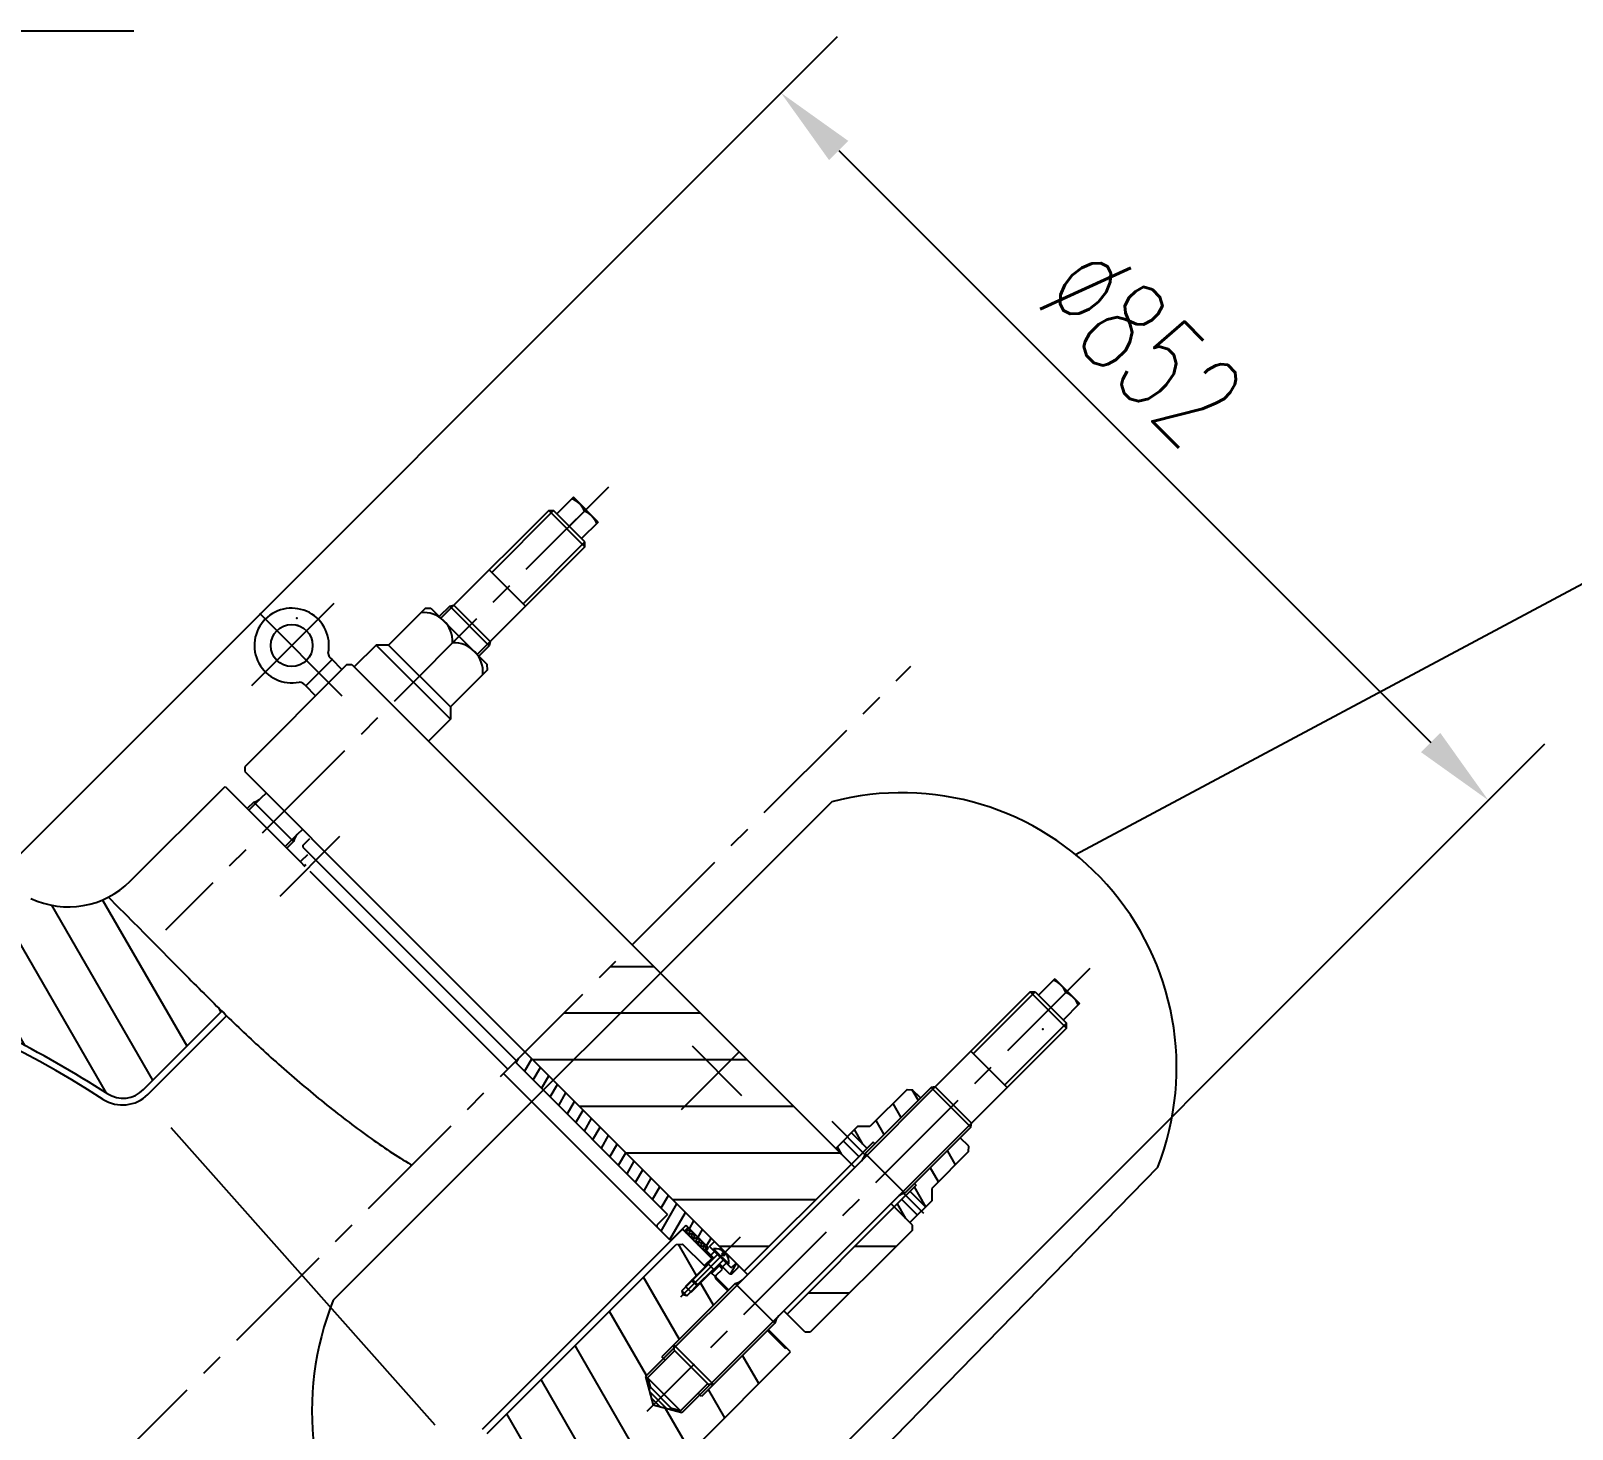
# Model space of a CAD drawing. Extents: x 2963 to 8481, y 2091 to 3069.
# Drawn here: x 3208.5 to 3274.6, y 2914.2 to 2974.1 of the extents above; entities that cross this region are included whole.
import ezdxf

# ---------------------------------------------------------------- set-up
doc = ezdxf.new("R2010")
doc.units = 0
doc.header["$LTSCALE"] = 20
doc.header["$MEASUREMENT"] = 0
doc.linetypes.add('CENTER', pattern=[2, 1.25, -0.25, 0.25, -0.25])
doc.layers.get('0').update_dxf_attribs({"linetype": 'CONTINUOUS'})
for name, color, linetype in [('中心线', 1, 'CENTER'), ('标注线', 3, 'CONTINUOUS'), ('粗实线', 7, 'CONTINUOUS'), ('细实线', 3, 'CONTINUOUS')]:
    doc.layers.add(name, color=color, linetype=linetype)
doc.styles.add('HZ', font='romans.shx', dxfattribs={"width": 0.667, "bigfont": 'hztxt.shx'})
doc.styles.get("Standard").update_dxf_attribs({"font": 'TXT.SHX'})
doc.dimstyles.get("Standard").update_dxf_attribs({"dimtxt": 0.18, "dimasz": 0.18, "dimexe": 0.18, "dimexo": 0.0625, "dimgap": 0.09, "dimtad": 0, "dimtih": 1, "dimtoh": 1, "dimdec": 4, "dimzin": 0, "dimdsep": 46, "dimtxsty": 'Standard', "dimcen": 0.09, "dimadec": 0, "dimazin": 0, "dimtfac": 1, "dimtdec": 4, "dimtofl": 0, "dimtmove": 0, "dimatfit": 3, "dimfxl": 0, "dimtolj": 1, "dimtzin": 0, "dimarcsym": 0})

# ---------------------------------------------------------------- blocks, each defined once
blk = doc.blocks.new('*X23')
at = {"color": 0}
for p, q in [((2579.277, 2928.562), (2574.523, 2936.795)), ((2581.267, 2929.114), (2576.935, 2936.618)), ((2582.731, 2930.578), (2579.11, 2936.851)), ((2575.792, 2930.597), (2573.031, 2935.379)), ((2572.569, 2932.18), (2571.539, 2933.963)), ((2584.195, 2932.042), (2584.107, 2932.195))]:
    blk.add_line(p, q, dxfattribs=at)
blk = doc.blocks.new('*X24')
at = {"color": 0}
for p, q in [((2604.575, 2920.744), (2603.804, 2922.079)), ((2603.849, 2918.002), (2602.309, 2920.669)), ((2605.313, 2919.466), (2604.756, 2920.43)), ((2602.436, 2916.448), (2600.845, 2919.205)), ((2603.448, 2910.696), (2599.38, 2917.741)), ((2607.254, 2916.104), (2606.555, 2917.314)), ((2603.206, 2907.115), (2597.916, 2916.277)), ((2605.79, 2914.64), (2605.091, 2915.85)), ((2601.77, 2905.602), (2596.452, 2914.813)), ((2604.333, 2913.164), (2603.252, 2915.035)), ((2600.371, 2904.025), (2595.258, 2912.881))]:
    blk.add_line(p, q, dxfattribs=at)
blk = doc.blocks.new('*X46')
at = {"color": 0}
for p, q in [((2614.097, 2928.251), (2613.832, 2928.711)), ((2613.365, 2927.518), (2613.016, 2928.124)), ((2612.633, 2926.786), (2612.284, 2927.392)), ((2611.718, 2926.371), (2611.358, 2926.996)), ((2610.821, 2925.925), (2610.626, 2926.264)), ((2615.689, 2925.494), (2615.34, 2926.099)), ((2614.957, 2924.762), (2614.608, 2925.367)), ((2614.419, 2923.693), (2613.927, 2924.545)), ((2613.553, 2923.193), (2613.195, 2923.813))]:
    blk.add_line(p, q, dxfattribs=at)
blk = doc.blocks.new('*X47')
at = {"color": 0}
for p, q in [((2604.129, 2922.586), (2604.559, 2922.471)), ((2604.14, 2922.713), (2604.382, 2922.648)), ((2604.15, 2922.566), (2604.207, 2922.78)), ((2604.252, 2922.464), (2604.319, 2922.712)), ((2604.354, 2922.362), (2604.421, 2922.61)), ((2604.456, 2922.26), (2604.523, 2922.508)), ((2604.306, 2922.41), (2604.736, 2922.295)), ((2604.483, 2922.233), (2604.913, 2922.118)), ((2604.558, 2922.158), (2604.625, 2922.406)), ((2604.66, 2922.055), (2604.727, 2922.304)), ((2604.66, 2922.056), (2605.065, 2921.948)), ((2604.762, 2921.953), (2604.829, 2922.202)), ((2604.836, 2921.879), (2604.963, 2921.845)), ((2604.864, 2921.851), (2604.931, 2922.1)), ((2605.003, 2921.886), (2605.033, 2921.997))]:
    blk.add_line(p, q, dxfattribs=at)
blk = doc.blocks.new('*X50')
at = {"color": 0}
for p, q in [((2600.896, 2934), (2602.746, 2934)), ((2598.896, 2932), (2604.746, 2932)), ((2597.554, 2930), (2606.746, 2930)), ((2599.554, 2928), (2608.746, 2928)), ((2601.554, 2926), (2610.746, 2926)), ((2603.554, 2924), (2609.705, 2924)), ((2605.554, 2922), (2607.705, 2922)), ((2611.382, 2922), (2613.15, 2922)), ((2609.382, 2920), (2611.15, 2920))]:
    blk.add_line(p, q, dxfattribs=at)
blk = doc.blocks.new('*X51')
at = {"color": 0}
for p, q in [((2596.842, 2929.863), (2596.956, 2930.059)), ((2597.208, 2929.497), (2597.519, 2930.035)), ((2597.574, 2929.131), (2597.885, 2929.669)), ((2597.94, 2928.765), (2598.251, 2929.303)), ((2598.306, 2928.399), (2598.617, 2928.937)), ((2598.672, 2928.033), (2598.983, 2928.571)), ((2599.038, 2927.667), (2599.349, 2928.205)), ((2599.404, 2927.301), (2599.715, 2927.839)), ((2599.771, 2926.935), (2600.081, 2927.473)), ((2600.137, 2926.569), (2600.447, 2927.107)), ((2600.503, 2926.203), (2600.813, 2926.741)), ((2600.869, 2925.837), (2601.179, 2926.374)), ((2601.235, 2925.471), (2601.545, 2926.008)), ((2601.601, 2925.104), (2601.911, 2925.642)), ((2601.967, 2924.738), (2602.277, 2925.276)), ((2602.333, 2924.372), (2602.643, 2924.91)), ((2602.699, 2924.006), (2603.009, 2924.544)), ((2603.065, 2923.64), (2603.375, 2924.178)), ((2603.068, 2922.647), (2603.741, 2923.812)), ((2603.434, 2922.281), (2604.107, 2923.446)), ((2604.282, 2922.749), (2604.473, 2923.08)), ((2604.648, 2922.383), (2604.839, 2922.714)), ((2605.014, 2922.016), (2605.205, 2922.348))]:
    blk.add_line(p, q, dxfattribs=at)
blk = doc.blocks.new('*X52')
at = {"color": 0}
blk.add_line((2606.044, 2920.8), (2606.304, 2921.25), dxfattribs=at)
blk = doc.blocks.new('*D83')
at = {"layer": '标注线', "color": 3, "lineweight": -2}
for p, q in [((3243.029, 2973.862), (3239.212, 2970.045)), ((3243.101, 2968.985), (3268.489, 2943.597)), ((3273.367, 2943.524), (3269.55, 2939.707))]:
    blk.add_line(p, q, dxfattribs=at)
at = {"layer": '标注线', "color": 3}
for points in [[(3243.514, 2969.397), (3242.689, 2968.572), (3240.626, 2971.459)], [(3268.902, 2944.009), (3268.077, 2943.184), (3270.964, 2941.122)]]:
    blk.add_solid(points, dxfattribs=at)
at = {"layer": '标注线', "color": 3, "insert": (3256.109, 2960.643), "char_height": 4, "attachment_point": 5, "rotation": 315, "style": 'HZ'}
blk.add_mtext('\\A1;%%C852', dxfattribs=at)

msp = doc.modelspace()

# ---------------------------------------------------------------- linework, layer by layer
at = {"layer": '中心线', "ltscale": 0.2}
for p, q in [((3233.2241, 2954.5545), (3214.2236, 2935.554)), ((3221.8056, 2945.5934), (3217.5794, 2949.8196)), ((3221.4459, 2949.5645), (3217.7899, 2945.9085)), ((3183.34, 2884.0229), (3246.1922, 2946.8751)), ((3219.1427, 2937.0083), (3221.7108, 2939.5764)), ((3253.8716, 2933.907), (3234.8711, 2914.9065)), ((3238.9472, 2928.4518), (3236.8235, 2930.5755)), ((3236.365, 2927.8555), (3238.8381, 2930.3286)), ((3244.2285, 2925.9283), (3242.8134, 2927.3433)), ((3246.7577, 2923.399), (3245.8929, 2924.2639)), ((3236.3254, 2919.8256), (3238.8935, 2922.3937))]:
    msp.add_line(p, q, dxfattribs=at)
at = {"layer": '标注线'}
for p, q in [((3207.064, 2937.8973), (3243.0288, 2973.862)), ((3237.7125, 2907.87), (3273.3666, 2943.5242))]:
    msp.add_line(p, q, dxfattribs=at)
at = {"layer": '粗实线'}
for p, q in [((3231.7231, 2954.1141), (3231.016, 2953.407)), ((3232.7837, 2953.0535), (3231.7231, 2954.1141)), ((3230.6624, 2953.5485), (3226.5966, 2949.4826)), ((3232.2181, 2951.9928), (3230.6624, 2953.5485)), ((3230.6624, 2953.5485), (3230.8745, 2953.5485)), ((3232.2181, 2952.205), (3230.8745, 2953.5485)), ((3231.5463, 2952.8767), (3232.1958, 2953.5262)), ((3232.7837, 2953.0535), (3232.0766, 2952.3464)), ((3232.2181, 2951.9928), (3228.1522, 2947.927)), ((3232.2181, 2951.9928), (3232.2181, 2952.205)), ((3229.6725, 2949.4472), (3228.1168, 2951.0029)), ((3225.3725, 2949.3546), (3223.7945, 2947.7765)), ((3225.3725, 2949.3546), (3225.6059, 2949.3592)), ((3225.6059, 2949.3592), (3228.0275, 2946.9375)), ((3226.4198, 2949.4472), (3225.9688, 2948.9963)), ((3226.4198, 2949.4472), (3226.5966, 2949.4826)), ((3228.1168, 2947.7502), (3226.4198, 2949.4472)), ((3228.1522, 2947.927), (3226.5966, 2949.4826)), ((3223.2641, 2947.7765), (3222.3272, 2946.8396)), ((3223.7945, 2947.7765), (3223.2641, 2947.7765)), ((3226.4461, 2944.5945), (3223.2641, 2947.7765)), ((3226.4461, 2945.1249), (3223.7945, 2947.7765)), ((3225.1203, 2946.4507), (3226.5419, 2947.8723)), ((3228.1168, 2947.7502), (3227.6659, 2947.2992)), ((3228.1522, 2947.927), (3228.1168, 2947.7502)), ((3221.3726, 2947.1578), (3220.2412, 2946.0264)), ((3221.7969, 2946.7335), (3221.3726, 2947.1578)), ((3222.009, 2946.9457), (3217.6249, 2942.5616)), ((3222.009, 2946.9457), (3222.2211, 2946.9457)), ((3222.2211, 2946.9457), (3234.242, 2934.9248)), ((3228.0409, 2946.7197), (3226.4461, 2945.1249)), ((3228.0409, 2946.7197), (3228.0275, 2946.9375)), ((3220.6655, 2945.6022), (3220.2412, 2946.0264)), ((3226.4461, 2945.1249), (3226.4461, 2944.5945)), ((3226.4461, 2944.5945), (3225.5092, 2943.6576)), ((3217.6249, 2942.5616), (3217.6249, 2942.3495)), ((3217.6249, 2942.3495), (3220.4986, 2939.4758)), ((3212.713, 2937.6497), (3216.7817, 2941.7184)), ((3216.7817, 2941.7184), (3217.7363, 2940.7638)), ((3218.0192, 2941.0466), (3217.7363, 2940.7638)), ((3218.0192, 2941.0466), (3219.7162, 2939.3496)), ((3218.5442, 2941.4302), (3218.3244, 2941.2104)), ((3217.7363, 2940.7638), (3220.0073, 2938.4928)), ((3220.0998, 2939.8746), (3219.88, 2939.6548)), ((3219.7162, 2939.3496), (3219.4334, 2939.0667)), ((3220.1175, 2939.1852), (3220.418, 2939.4857)), ((3220.1175, 2939.1852), (3220.1175, 2939.1144)), ((3220.1175, 2939.1144), (3229.2745, 2929.9574)), ((3220.4887, 2939.4857), (3229.6458, 2930.3286)), ((3220.0073, 2938.4928), (3220.2112, 2938.2889)), ((3220.0521, 2938.5187), (3220.3349, 2938.8016)), ((3220.1935, 2938.3773), (3220.2465, 2938.3243)), ((3220.4233, 2938.0768), (3228.9086, 2929.5915)), ((3243.7879, 2925.3789), (3234.242, 2934.9248)), ((3252.3706, 2933.4666), (3251.6635, 2932.7595)), ((3252.3706, 2933.4666), (3253.4313, 2932.406)), ((3251.3099, 2932.9009), (3247.2441, 2928.8351)), ((3251.3099, 2932.9009), (3251.5221, 2932.9009)), ((3251.3099, 2932.9009), (3252.8656, 2931.3453)), ((3251.5221, 2932.9009), (3252.8656, 2931.5574)), ((3252.1938, 2932.2292), (3252.8433, 2932.8787)), ((3253.4313, 2932.406), (3252.7241, 2931.6989)), ((3213.2853, 2928.7114), (3216.6497, 2932.0757)), ((3213.4687, 2928.5059), (3216.8465, 2931.8836)), ((3252.8656, 2931.3453), (3248.7997, 2927.2794)), ((3252.8656, 2931.3453), (3252.8656, 2931.5574)), ((3235.7622, 2923.3636), (3229.2215, 2929.9044)), ((3238.8028, 2921.1716), (3229.6458, 2930.3286)), ((3248.7644, 2930.3554), (3250.32, 2928.7997)), ((3235.8612, 2922.2747), (3228.7265, 2929.4094)), ((3247.0673, 2928.7997), (3244.2389, 2925.9713)), ((3246.0368, 2928.7238), (3244.442, 2927.129)), ((3246.0368, 2928.7238), (3246.2546, 2928.7104)), ((3246.6163, 2928.3487), (3246.2546, 2928.7104)), ((3247.2441, 2928.8351), (3247.0673, 2928.7997)), ((3247.0673, 2928.7997), (3248.7644, 2927.1027)), ((3247.2441, 2928.8351), (3248.7997, 2927.2794)), ((3243.9116, 2927.129), (3242.9747, 2926.1921)), ((3244.442, 2927.129), (3243.9116, 2927.129)), ((3248.7644, 2927.1027), (3248.7997, 2927.2794)), ((3225.7934, 2914.3272), (3214.4777, 2927.0757)), ((3243.9647, 2925.8385), (3243.2929, 2926.5103)), ((3244.3182, 2926.1921), (3243.6465, 2926.8638)), ((3244.5834, 2926.4572), (3243.6465, 2925.5203)), ((3244.6541, 2926.3865), (3244.5834, 2926.4572)), ((3248.7644, 2927.1027), (3245.9359, 2924.2742)), ((3248.6763, 2926.2888), (3248.3134, 2926.6517)), ((3244.2389, 2925.9713), (3245.9359, 2924.2742)), ((3248.6717, 2926.0554), (3247.0936, 2924.4773)), ((3248.6717, 2926.0554), (3248.6763, 2926.2888)), ((3243.7879, 2925.3789), (3238.9719, 2920.5629)), ((3243.6465, 2925.5203), (3239.0503, 2920.9241)), ((3244.0751, 2925.6661), (3243.7879, 2925.3789)), ((3246.4219, 2924.6188), (3245.485, 2923.6818)), ((3246.4219, 2924.6188), (3246.3512, 2924.6895)), ((3247.0936, 2924.4773), (3247.0936, 2923.947)), ((3245.6307, 2924.1104), (3240.5275, 2919.0073)), ((3246.2628, 2922.904), (3245.3435, 2923.8233)), ((3246.4749, 2923.3283), (3245.8031, 2924)), ((3246.8285, 2923.6818), (3246.1567, 2924.3536)), ((3247.0936, 2923.947), (3246.1567, 2923.0101)), ((3235.7622, 2923.3636), (3235.3026, 2922.904)), ((3245.485, 2923.6818), (3240.8888, 2919.0856)), ((3227.823, 2914.1516), (3236.3686, 2922.6972)), ((3235.3026, 2922.904), (3235.3026, 2922.8333)), ((3236.5188, 2922.8616), (3235.9319, 2922.2747)), ((3236.4393, 2922.6972), (3236.3686, 2922.6972)), ((3236.3969, 2922.7396), (3236.4393, 2922.6972)), ((3237.6944, 2921.4421), (3236.4039, 2922.7326)), ((3236.4039, 2922.7326), (3236.4039, 2922.7326)), ((3236.4923, 2922.6442), (3236.6497, 2922.8015)), ((3237.4946, 2921.9565), (3236.5895, 2922.8616)), ((3246.2628, 2922.6919), (3241.8787, 2918.3078)), ((3246.2628, 2922.6919), (3246.2628, 2922.904)), ((3228.0285, 2913.9682), (3236.1332, 2922.0729)), ((3235.9319, 2922.2747), (3235.8612, 2922.2747)), ((3236.1332, 2922.0729), (3236.4083, 2922.0918)), ((3237.3762, 2921.1239), (3236.4083, 2922.0918)), ((3237.3373, 2921.7992), (3237.4939, 2921.9558)), ((3237.7421, 2921.4898), (3237.385, 2921.8469)), ((3237.4133, 2921.8186), (3237.4876, 2921.8929)), ((3237.5654, 2921.9848), (3237.7775, 2922.1969)), ((3238.4846, 2921.0655), (3237.5654, 2921.9848)), ((3237.6984, 2921.8517), (3237.7373, 2921.8906)), ((3238.3904, 2921.2375), (3237.7373, 2921.8906)), ((3236.8242, 2920.5719), (3237.9012, 2921.6489)), ((3237.0717, 2920.3244), (3238.1487, 2921.4014)), ((3237.3762, 2921.1946), (3237.659, 2921.4774)), ((3237.4292, 2921.1416), (3237.3762, 2921.1946)), ((3237.4971, 2921.2447), (3237.7446, 2920.9973)), ((3237.5147, 2921.2271), (3237.5147, 2921.2624)), ((3237.6184, 2921.6136), (3237.7775, 2921.7727)), ((3238.1187, 2921.0178), (3237.9419, 2921.1946)), ((3238.4316, 2920.8004), (3237.9896, 2921.2423)), ((3238.0851, 2921.6744), (3238.1714, 2921.7608)), ((3238.1742, 2921.5853), (3238.0851, 2921.6744)), ((3238.1049, 2921.6546), (3238.1719, 2921.5876)), ((3238.1134, 2921.1186), (3238.2725, 2921.2777)), ((3238.1742, 2921.5853), (3238.2606, 2921.6716)), ((3238.3515, 2921.1986), (3238.3904, 2921.2375)), ((3238.4846, 2921.0655), (3238.6967, 2921.2777)), ((3239.0503, 2920.9241), (3238.7929, 2921.1815)), ((3238.8028, 2921.1009), (3238.8028, 2921.1716)), ((3236.3686, 2920.0809), (3236.8065, 2920.5188)), ((3236.8065, 2920.5188), (3236.8242, 2920.5719)), ((3236.8065, 2920.5188), (3237.0186, 2920.3067)), ((3236.8242, 2920.5719), (3237.0717, 2920.3244)), ((3237.3939, 2921.1062), (3237.3762, 2921.1239)), ((3237.6237, 2920.8764), (3237.606, 2920.8941)), ((3237.8099, 2920.6901), (3237.6237, 2920.8764)), ((3237.6944, 2920.8764), (3237.6414, 2920.9294)), ((3237.6944, 2920.8764), (3237.9772, 2921.1592)), ((3237.7269, 2921.0149), (3237.7622, 2921.0149)), ((3238.3838, 2920.1163), (3237.8099, 2920.6901)), ((3237.8358, 2920.735), (3238.1187, 2921.0178)), ((3238.3485, 2920.0809), (3237.8358, 2920.5936)), ((3238.5023, 2920.8004), (3238.4316, 2920.8004)), ((3238.5023, 2920.8004), (3238.8028, 2921.1009)), ((3239.1917, 2920.7827), (3239.0503, 2920.9241)), ((3238.3485, 2920.0809), (3236.0364, 2917.7689)), ((3236.3686, 2920.0809), (3236.4134, 2919.9136)), ((3236.5807, 2919.8688), (3236.3686, 2920.0809)), ((3236.5807, 2919.8688), (3236.4134, 2919.9136)), ((3236.7752, 2920.0279), (3236.5277, 2920.2754)), ((3236.5807, 2919.8688), (3236.7575, 2920.0455)), ((3236.7575, 2920.0455), (3237.0186, 2920.3067)), ((3237.0186, 2920.3067), (3237.0717, 2920.3244)), ((3238.6667, 2920.3991), (3238.3485, 2920.0809)), ((3240.3637, 2918.702), (3238.6667, 2920.3991)), ((3241.6666, 2918.3078), (3240.7473, 2919.2271)), ((3240.3637, 2918.702), (3237.7335, 2916.0718)), ((3240.8233, 2917.606), (3240.0455, 2918.3838)), ((3240.8587, 2917.6414), (3240.0809, 2918.4192)), ((3241.8787, 2918.3078), (3241.6666, 2918.3078)), ((3236.0364, 2917.6274), (3234.8129, 2916.4039)), ((3236.0718, 2917.5214), (3234.9051, 2916.3546)), ((3235.6615, 2917.1111), (3235.52, 2917.2525)), ((3236.0364, 2917.7689), (3236.0364, 2917.5567)), ((3236.0364, 2917.7689), (3237.7335, 2916.0718)), ((3236.0364, 2917.5567), (3237.5214, 2916.0718)), ((3236.9668, 2913.3959), (3241.0355, 2917.4646)), ((3240.8233, 2917.606), (3240.8587, 2917.6414)), ((3241.0355, 2917.4646), (3240.8587, 2917.6414)), ((3234.9207, 2916.2962), (3234.8129, 2916.4039)), ((3234.8129, 2916.4039), (3235.1417, 2915.1771)), ((3234.9051, 2916.3546), (3235.0086, 2915.9683)), ((3234.9051, 2916.3546), (3236.3193, 2914.9404)), ((3235.4774, 2915.7823), (3234.9051, 2916.3546)), ((3235.0086, 2915.9683), (3234.9641, 2915.8397)), ((3235.0086, 2915.9683), (3235.9329, 2915.044)), ((3237.486, 2916.1072), (3236.3193, 2914.9404)), ((3237.5921, 2916.0718), (3236.3686, 2914.8483)), ((3237.7335, 2916.0718), (3237.5214, 2916.0718)), ((3234.9784, 2915.7863), (3235.7509, 2915.0138)), ((3235.0561, 2915.4965), (3235.4611, 2915.0915)), ((3237.2171, 2915.5554), (3237.0757, 2915.6968)), ((3236.3686, 2914.8483), (3235.1417, 2915.1771)), ((3235.9329, 2915.044), (3235.828, 2914.9932)), ((3236.3193, 2914.9404), (3235.9329, 2915.044)), ((3236.3686, 2914.8483), (3236.2608, 2914.9561))]:
    msp.add_line(p, q, dxfattribs=at)
msp.add_circle((3219.6402, 2947.7588), 0.9, dxfattribs=at)
for centre, radius, start, end in [((3231.3274, 2953.1825), 0.9304, 21.502921, 69.039646), ((3231.8521, 2952.6579), 0.9304, 20.960354, 68.497079), ((3219.6402, 2947.7588), 1.6, 348.411129, 281.588871), ((3225.3035, 2947.9313), 1.2398, 357.271343, 95.567448), ((3226.6009, 2946.6339), 1.2398, 354.432552, 92.728657), ((3221.5513, 2947.4518), 0.3441, 182.395044, 238.702165), ((3219.9472, 2945.8477), 0.3441, 31.297835, 87.604956), ((3217.9001, 2941.6347), 0.6, 281.44269, 315), ((3220.3043, 2939.2305), 0.6, 135, 168.55731), ((3210.0614, 2940.3013), 3.75, 244.601335, 315), ((3183.34, 2884.0229), 52.5, 57.490926, 85.046307), ((3183.34, 2884.0229), 52.8, 57.474419, 68.423878), ((3251.975, 2932.535), 0.9304, 21.502921, 69.039646), ((3252.4996, 2932.0103), 0.9304, 20.960354, 68.497079), ((3212.3816, 2929.5931), 1.5375, 237.490926, 315), ((3212.4014, 2929.5952), 1.25, 237.474419, 315), ((3243.6508, 2926.0903), 0.6, 315, 348.55731), ((3246.055, 2923.6862), 0.6, 101.44269, 135), ((3236.5542, 2922.8262), 0.05, 45, 135), ((3237.4522, 2921.9282), 0.05, 315, 33.463041), ((3237.7949, 2921.2951), 0.5989, 51.041602, 95.448085), ((3237.7949, 2921.2951), 0.5989, 354.551397, 38.958398), ((3237.9065, 2920.6643), 0.1, 135, 225), ((3238.5476, 2920.9872), 0.6, 281.44269, 315), ((3240.9518, 2918.583), 0.6, 135, 168.55731)]:
    msp.add_arc(centre, radius, start, end, dxfattribs=at)
for p in [(3219.8594, 2948.9316), (3219.9078, 2948.6181), (3251.8572, 2931.3118)]:
    msp.add_point(p, dxfattribs=at)
at = {"layer": '细实线', "color": 3}
for p, q in [((3203.1709, 2974.1196), (3212.8676, 2974.1196)), ((3253.2513, 2938.7969), (3285.2875, 2955.9156)), ((3230.8745, 2953.5485), (3228.2229, 2950.8968)), ((3232.2181, 2952.205), (3229.5664, 2949.5533)), ((3226.5966, 2949.4826), (3226.0395, 2948.9256)), ((3228.1522, 2947.927), (3227.5951, 2947.3699)), ((3218.3244, 2941.2104), (3217.807, 2940.6931)), ((3242.8132, 2941.0591), (3221.4235, 2919.6838)), ((3219.88, 2939.6548), (3219.3627, 2939.1374)), ((3251.5221, 2932.9009), (3248.8704, 2930.2493)), ((3252.8656, 2931.5574), (3250.2139, 2928.9058)), ((3247.2441, 2928.8351), (3244.0751, 2925.6661)), ((3248.7997, 2927.2794), (3245.6307, 2924.1104)), ((3256.7879, 2925.3839), (3234.2573, 2902.2986)), ((3236.8065, 2920.5188), (3237.5147, 2921.2271)), ((3238.9719, 2920.5629), (3236.0364, 2917.6274)), ((3236.5277, 2920.2754), (3236.8242, 2920.5719)), ((3237.0186, 2920.3067), (3237.7269, 2921.0149)), ((3236.7752, 2920.0279), (3237.0717, 2920.3244)), ((3240.5275, 2919.0073), (3237.5921, 2916.0718)), ((3236.0364, 2917.7689), (3235.52, 2917.2525)), ((3237.7335, 2916.0718), (3237.2171, 2915.5554))]:
    msp.add_line(p, q, dxfattribs=at)
for points in [[(3211.7795, 2936.9681), (3212.176, 2936.5695), (3212.5209, 2936.2226), (3212.82, 2935.9214), (3213.0795, 2935.6598), (3213.3055, 2935.4318), (3213.504, 2935.2313), (3213.681, 2935.0524), (3213.8427, 2934.8888), (3213.9942, 2934.7355), (3214.1375, 2934.5906), (3214.2736, 2934.4529), (3214.4035, 2934.3215), (3214.5283, 2934.1954), (3214.649, 2934.0733), (3214.7667, 2933.9544), (3214.8824, 2933.8376), (3214.9971, 2933.722), (3215.1109, 2933.6073), (3215.2238, 2933.4936), (3215.336, 2933.3809), (3215.4473, 2933.269), (3215.558, 2933.1581), (3215.668, 2933.048), (3215.7774, 2932.9387), (3215.8861, 2932.8302), (3215.9944, 2932.7225), (3216.1021, 2932.6155), (3216.2093, 2932.5092), (3216.3162, 2932.4036), (3216.4226, 2932.2986), (3216.5287, 2932.1943), (3216.6345, 2932.0905)], [(3216.6345, 2932.0905), (3216.7401, 2931.9873), (3216.8454, 2931.8847), (3216.9505, 2931.7825), (3217.0555, 2931.6809), (3217.1605, 2931.5796), (3217.2653, 2931.4788), (3217.3702, 2931.3784), (3217.4751, 2931.2783), (3217.58, 2931.1786), (3217.6851, 2931.0792), (3217.7904, 2930.98), (3217.8958, 2930.8811), (3218.0015, 2930.7824), (3218.1074, 2930.6839), (3218.2137, 2930.5855), (3218.3203, 2930.4873), (3218.4273, 2930.3892), (3218.5348, 2930.2912), (3218.6427, 2930.1932), (3218.7511, 2930.0952), (3218.8601, 2929.9973), (3218.9696, 2929.8995), (3219.0796, 2929.8016), (3219.1903, 2929.7036), (3219.3016, 2929.6057), (3219.4135, 2929.5077), (3219.526, 2929.4097), (3219.6391, 2929.3117), (3219.7527, 2929.2138), (3219.8669, 2929.116), (3219.9816, 2929.0182), (3220.0968, 2928.9206), (3220.2124, 2928.8232), (3220.3285, 2928.7259), (3220.445, 2928.6288), (3220.5618, 2928.532), (3220.679, 2928.4355), (3220.7965, 2928.3393), (3220.9143, 2928.2435), (3221.0323, 2928.148), (3221.1506, 2928.053), (3221.269, 2927.9585), (3221.3875, 2927.8644), (3221.5062, 2927.7709), (3221.6249, 2927.6779), (3221.7437, 2927.5855), (3221.8625, 2927.4938), (3221.9812, 2927.4027), (3222.0999, 2927.3124), (3222.2185, 2927.2228), (3222.337, 2927.1339), (3222.4554, 2927.0459), (3222.5735, 2926.9587), (3222.6914, 2926.8724), (3222.8091, 2926.787), (3222.9265, 2926.7026), (3223.0436, 2926.6191), (3223.1603, 2926.5366), (3223.2766, 2926.4553), (3223.3925, 2926.375), (3223.508, 2926.2958), (3223.623, 2926.2178), (3223.7374, 2926.1409), (3223.8513, 2926.0653), (3223.9647, 2925.991), (3224.0774, 2925.9179), (3224.1894, 2925.8462), (3224.3008, 2925.7759), (3224.4115, 2925.7069), (3224.5214, 2925.6394), (3224.6305, 2925.5734), (3224.7388, 2925.5089), (3224.7938, 2925.4767)]]:
    msp.add_lwpolyline(points, dxfattribs=at)
for centre, radius, start, end in [((3245.8072, 2929.6614), 11.7844, 338.716827, 104.717845), ((3233.2105, 2914.9554), 12.7001, 158.141777, 274.727918)]:
    msp.add_arc(centre, radius, start, end, dxfattribs=at)

# ---------------------------------------------------------------- block references
for name in ['*X23', '*X50', '*X51', '*X46', '*X47', '*X24', '*X52']:
    msp.add_blockref(name, (632.4207, 0), dxfattribs=at)

# ---------------------------------------------------------------- dimensions: what is measured, and where the dimension line sits
at = {"layer": '标注线'}
dim = msp.add_linear_dim(base=(3270.9641, 2941.1216), p1=(3243.0288, 2973.862), p2=(3273.3666, 2943.5242), angle=315, text='%%C852', dimstyle='Standard', override={"dimtxt": 4, "dimasz": 3.5, "dimexe": 2, "dimexo": 0, "dimgap": 1.3, "dimtad": 1, "dimtih": 0, "dimtoh": 0, "dimdec": 3, "dimtxsty": 'HZ', "dimcen": 0, "dimclrd": 3, "dimclre": 3, "dimclrt": 3, "dimtol": 1, "dimtp": 10, "dimtm": 10, "dimtfac": 0.1, "dimtdec": 3, "dimtofl": 1}, dxfattribs=at)
dim.commit()
dim.dimension.update_dxf_attribs({"geometry": '*D83', "text_midpoint": (3253.7759, 2958.3098), "dimtype": 161})

doc.saveas('drawing.dxf')
